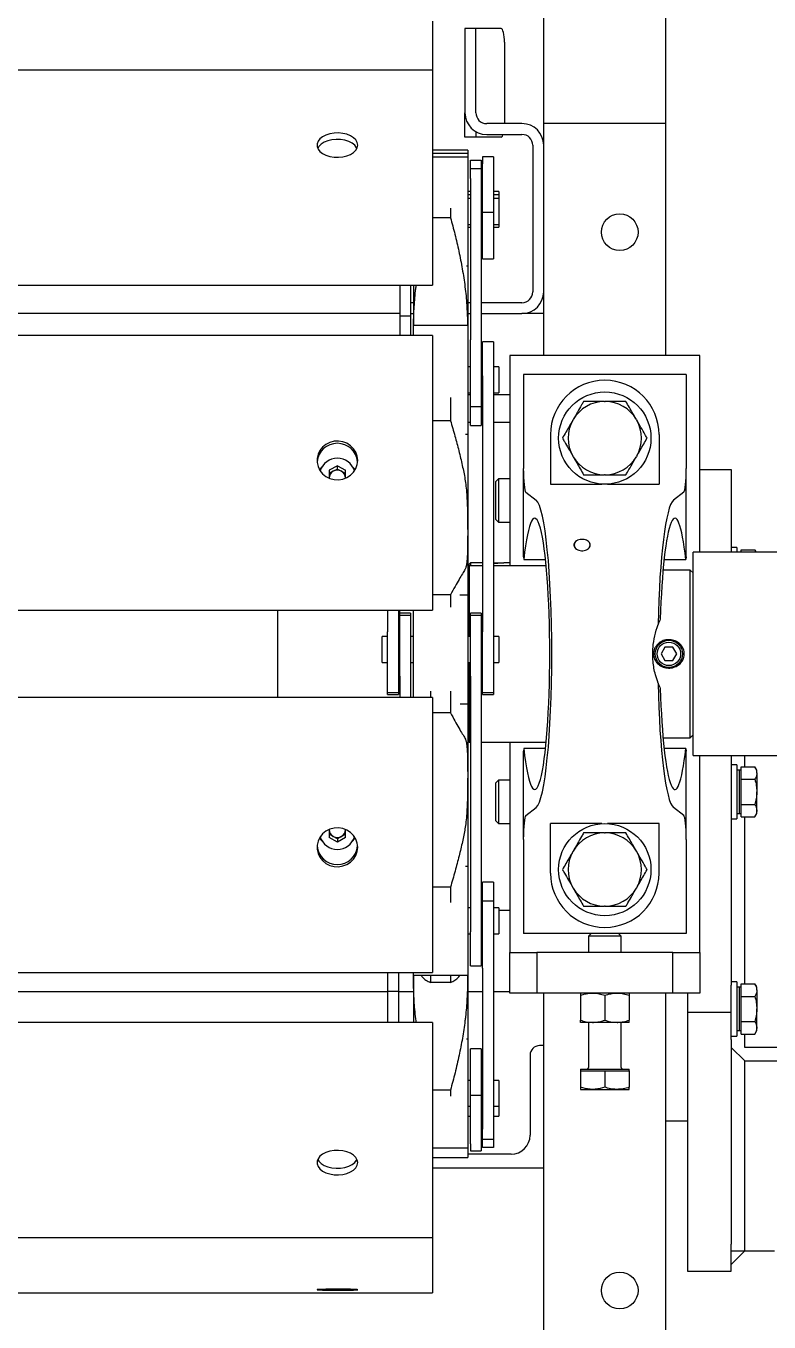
# Model space of a CAD drawing. Header units: millimetres. Extents: x 0 to 11880, y 0 to 8400.
# Drawn here: x 3413.8 to 3687.5, y 6347.3 to 6824.9 of the extents above; entities that cross this region are included whole.
import ezdxf

# ---------------------------------------------------------------- set-up
doc = ezdxf.new("R2010")
doc.units = ezdxf.units.MM
doc.header["$LTSCALE"] = 20

msp = doc.modelspace()

# ---------------------------------------------------------------- linework, layer by layer
at = {"color": 7, "linetype": 'Continuous', "lineweight": 25}
for p, q in [((3604.51, 6788.94), (3604.51, 6883.94)), ((3649.51, 6788.94), (3649.51, 6883.94)), ((3563.51, 6826.72), (3563.51, 6820.57)), ((3575.51, 6823.94), (3575.51, 6792.94)), ((3579.51, 6823.94), (3575.51, 6823.94)), ((3579.51, 6792.94), (3579.51, 6823.94)), ((3588.8, 6823.94), (3579.51, 6823.94)), ((3563.51, 6820.57), (3563.51, 6808.62)), ((3590.09, 6818.94), (3590.09, 6788.94)), ((3563.51, 6808.62), (3183.51, 6808.62)), ((3563.51, 6808.62), (3563.51, 6807.42)), ((3563.51, 6807.42), (3563.51, 6754.61)), ((3575.51, 6783.94), (3575.51, 6792.94)), ((3596.51, 6788.94), (3583.51, 6788.94)), ((3604.51, 6703.54), (3604.51, 6788.94)), ((3649.51, 6788.94), (3604.51, 6788.94)), ((3649.51, 6703.54), (3649.51, 6788.94)), ((3579.51, 6783.94), (3575.51, 6783.94)), ((3579.51, 6786.01), (3579.51, 6783.94)), ((3588.8, 6783.94), (3579.51, 6783.94)), ((3583.51, 6784.94), (3596.51, 6784.94)), ((3576.51, 6779.18), (3563.51, 6779.18)), ((3576.51, 6777.93), (3563.51, 6777.93)), ((3576.51, 6779.18), (3576.51, 6777.93)), ((3576.51, 6777.93), (3576.51, 6776.57)), ((3600.51, 6780.94), (3600.51, 6726.94)), ((3576.51, 6776.57), (3563.51, 6776.57)), ((3576.51, 6776.57), (3576.51, 6736.57)), ((3577.51, 6775.43), (3581.51, 6775.43)), ((3577.51, 6772.33), (3577.51, 6775.43)), ((3581.51, 6775.43), (3581.51, 6772.33)), ((3586.01, 6776.65), (3582.01, 6776.65)), ((3582.01, 6776.64), (3582.01, 6776.65)), ((3582.01, 6776.64), (3582.01, 6774.1)), ((3582.01, 6756.14), (3582.01, 6774.1)), ((3586.01, 6776.65), (3586.01, 6776.64)), ((3586.01, 6776.64), (3586.01, 6774.1)), ((3586.01, 6774.1), (3586.01, 6756.14)), ((3581.51, 6772.33), (3577.51, 6772.33)), ((3577.51, 6768.73), (3577.51, 6772.33)), ((3577.51, 6768.73), (3577.51, 6709.32)), ((3581.51, 6772.33), (3581.51, 6768.73)), ((3581.51, 6768.73), (3581.51, 6709.32)), ((3577.51, 6763.93), (3576.51, 6763.93)), ((3582.01, 6763.93), (3581.51, 6763.93)), ((3588.01, 6763.93), (3586.01, 6763.93)), ((3588.01, 6763.93), (3588.01, 6762.68)), ((3577.51, 6762.68), (3576.51, 6762.68)), ((3577.51, 6761.32), (3576.51, 6761.32)), ((3582.01, 6762.68), (3581.51, 6762.68)), ((3582.01, 6761.32), (3581.51, 6761.32)), ((3588.01, 6762.68), (3586.01, 6762.68)), ((3588.01, 6761.32), (3586.01, 6761.32)), ((3588.01, 6762.68), (3588.01, 6761.32)), ((3588.01, 6761.32), (3588.01, 6751.82)), ((3563.51, 6754.61), (3563.51, 6746.21)), ((3570.16, 6754.27), (3563.51, 6754.27)), ((3570.16, 6757.81), (3570.16, 6754.27)), ((3586.01, 6756.14), (3582.01, 6756.14)), ((3582.01, 6739.1), (3582.01, 6756.14)), ((3586.01, 6756.14), (3586.01, 6739.1)), ((3576.51, 6751.82), (3577.51, 6751.82)), ((3576.51, 6750.77), (3577.51, 6750.77)), ((3581.51, 6751.82), (3582.01, 6751.82)), ((3581.51, 6750.77), (3582.01, 6750.77)), ((3586.01, 6751.82), (3588.01, 6751.82)), ((3586.01, 6750.77), (3588.01, 6750.77)), ((3588.01, 6751.82), (3588.01, 6750.77)), ((3563.51, 6746.21), (3563.51, 6731.81)), ((3576.1, 6736.57), (3576.51, 6736.57)), ((3576.51, 6736.57), (3576.51, 6714.54)), ((3582.01, 6739.1), (3586.01, 6739.1)), ((3563.51, 6731.81), (3563.51, 6729.41)), ((3183.51, 6729.41), (3563.51, 6729.41)), ((3551.51, 6729.41), (3551.51, 6718.02)), ((3555.51, 6729.41), (3555.51, 6718.02)), ((3556.51, 6729.41), (3556.51, 6714.54)), ((3557.5, 6728.81), (3557.59, 6729.41)), ((3556.51, 6722.94), (3555.51, 6722.94)), ((3577.51, 6722.94), (3576.51, 6722.94)), ((3596.51, 6722.94), (3581.51, 6722.94)), ((3551.51, 6718.94), (3195.51, 6718.94)), ((3555.51, 6718.02), (3551.51, 6718.02)), ((3551.51, 6718.02), (3551.51, 6710.91)), ((3555.51, 6718.94), (3556.51, 6718.94)), ((3555.51, 6718.02), (3555.51, 6710.91)), ((3576.51, 6718.94), (3577.51, 6718.94)), ((3581.51, 6718.94), (3596.51, 6718.94)), ((3604.51, 6718.94), (3596.51, 6718.94)), ((3563.51, 6710.91), (3183.51, 6710.91)), ((3576.51, 6714.54), (3556.51, 6714.54)), ((3556.51, 6710.91), (3556.51, 6714.54)), ((3570.16, 6714.58), (3562.86, 6714.58)), ((3563.51, 6710.91), (3563.51, 6706.74)), ((3576.51, 6714.54), (3576.51, 6710.53)), ((3563.51, 6706.74), (3563.51, 6622.9)), ((3576.51, 6710.53), (3576.51, 6674.54)), ((3577.51, 6684.52), (3577.51, 6709.32)), ((3581.51, 6709.32), (3581.51, 6684.52)), ((3586.01, 6708.53), (3582.01, 6708.53)), ((3582.01, 6696), (3582.01, 6708.53)), ((3586.01, 6708.53), (3586.01, 6696)), ((3662.01, 6703.54), (3592.01, 6703.54)), ((3592.01, 6703.54), (3592.01, 6626.04)), ((3662.01, 6631.04), (3662.01, 6703.54)), ((3577.51, 6699.29), (3576.51, 6699.29)), ((3582.01, 6699.29), (3581.51, 6699.29)), ((3588.01, 6699.29), (3586.01, 6699.29)), ((3588.01, 6699.29), (3588.01, 6698.34)), ((3588.01, 6698.34), (3588.01, 6689.79)), ((3657.01, 6696.54), (3597.01, 6696.54)), ((3597.01, 6696.54), (3597.01, 6694.34)), ((3657.01, 6696.54), (3657.01, 6694.34)), ((3582.01, 6696), (3582.01, 6601.7)), ((3586.01, 6696), (3586.01, 6601.7)), ((3597.01, 6694.34), (3597.01, 6661.89)), ((3657.01, 6694.34), (3657.01, 6661.89)), ((3570.16, 6687.97), (3570.16, 6679.46)), ((3576.51, 6689.79), (3577.51, 6689.79)), ((3577.51, 6688.94), (3576.51, 6688.94)), ((3581.51, 6689.79), (3582.01, 6689.79)), ((3582.01, 6688.94), (3581.51, 6688.94)), ((3586.01, 6689.79), (3588.01, 6689.79)), ((3592.01, 6688.94), (3586.01, 6688.94)), ((3581.51, 6684.52), (3577.51, 6684.52)), ((3577.51, 6677.72), (3577.51, 6684.52)), ((3581.51, 6684.52), (3581.51, 6677.72)), ((3626.9, 6686.54), (3627.12, 6686.54)), ((3570.16, 6679.46), (3563.51, 6679.46)), ((3576.51, 6678.94), (3577.51, 6678.94)), ((3577.51, 6677.72), (3581.51, 6677.72)), ((3581.51, 6678.94), (3582.01, 6678.94)), ((3586.01, 6678.94), (3592.01, 6678.94)), ((3615.26, 6679.69), (3615.37, 6679.88)), ((3638.64, 6679.88), (3638.76, 6679.69)), ((3575.68, 6674.54), (3576.51, 6674.54)), ((3576.51, 6674.54), (3576.51, 6638.16)), ((3607.01, 6674.34), (3607.01, 6656.07)), ((3647.01, 6674.34), (3647.01, 6656.07)), ((3615.37, 6666.19), (3615.26, 6666.38)), ((3638.76, 6666.38), (3638.64, 6666.19)), ((3528.51, 6662.88), (3525.46, 6661.2)), ((3525.46, 6661.2), (3525.46, 6658.29)), ((3526.99, 6660.83), (3525.46, 6659.99)), ((3528.51, 6661.66), (3526.99, 6660.83)), ((3528.51, 6662.88), (3531.56, 6661.2)), ((3528.51, 6661.66), (3528.51, 6662.88)), ((3528.51, 6661.66), (3530.03, 6660.83)), ((3530.03, 6660.83), (3531.56, 6659.99)), ((3531.56, 6658.29), (3531.56, 6661.2)), ((3597.01, 6629.34), (3597.01, 6661.89)), ((3627.12, 6659.54), (3626.9, 6659.54)), ((3657.01, 6629.34), (3657.01, 6661.89)), ((3662.01, 6661.44), (3673.61, 6661.44)), ((3673.61, 6661.44), (3673.61, 6631.04)), ((3587.91, 6658.04), (3586.81, 6656.94)), ((3586.81, 6656.94), (3586.81, 6643.14)), ((3592.01, 6658.04), (3587.91, 6658.04)), ((3587.91, 6658.04), (3587.91, 6642.04)), ((3607.01, 6656.07), (3625.96, 6656.07)), ((3628.05, 6656.07), (3647.01, 6656.07)), ((3597.9, 6653.12), (3601.73, 6650.12)), ((3656.11, 6653.12), (3652.29, 6650.12)), ((3586.81, 6643.14), (3587.91, 6642.04)), ((3587.91, 6642.04), (3592.01, 6642.04)), ((3576.51, 6638.16), (3576.51, 6615.14)), ((3739.61, 6631.04), (3659.61, 6631.04)), ((3659.61, 6556.04), (3659.61, 6631.04)), ((3675.61, 6632.69), (3673.61, 6632.69)), ((3675.61, 6632.69), (3675.61, 6631.93)), ((3675.61, 6631.93), (3675.61, 6631.04)), ((3677.21, 6631.04), (3677.21, 6631.93)), ((3677.21, 6631.93), (3682.29, 6631.93)), ((3682.81, 6631.04), (3682.29, 6631.93)), ((3577.51, 6627.04), (3576.51, 6626.04)), ((3577.01, 6626.04), (3576.51, 6625.54)), ((3582.01, 6626.04), (3577.01, 6626.04)), ((3577.01, 6626.04), (3577.01, 6599.89)), ((3582.01, 6627.04), (3577.51, 6627.04)), ((3577.51, 6627.04), (3577.51, 6626.04)), ((3586.01, 6627.04), (3589.82, 6627.04)), ((3605.41, 6626.04), (3586.01, 6626.04)), ((3592.01, 6627.04), (3589.87, 6627.04)), ((3597.01, 6629.34), (3597.18, 6628.36)), ((3597.18, 6628.36), (3605.18, 6628.36)), ((3648.84, 6628.36), (3656.84, 6628.36)), ((3657.01, 6629.34), (3656.84, 6628.36)), ((3563.51, 6622.9), (3563.51, 6615.36)), ((3658.51, 6624.44), (3648.46, 6624.44)), ((3659.61, 6623.34), (3658.51, 6624.44)), ((3658.51, 6562.64), (3658.51, 6624.44)), ((3563.51, 6615.36), (3563.51, 6609.89)), ((3570.16, 6615.24), (3563.51, 6615.24)), ((3570.16, 6615.24), (3570.16, 6610.73)), ((3576.51, 6615.14), (3573.66, 6615.14)), ((3576.51, 6615.14), (3576.51, 6601.22)), ((3183.51, 6609.6), (3563.51, 6609.6)), ((3506.51, 6609.6), (3506.51, 6577.47)), ((3547.01, 6609.6), (3547.01, 6601.7)), ((3551.01, 6609.6), (3551.01, 6601.7)), ((3551.51, 6608.54), (3551.51, 6609.6)), ((3555.51, 6608.54), (3551.51, 6608.54)), ((3551.51, 6607.84), (3551.51, 6608.54)), ((3551.51, 6607.84), (3555.51, 6607.84)), ((3551.51, 6585.37), (3551.51, 6607.84)), ((3555.51, 6608.54), (3555.51, 6607.84)), ((3555.51, 6607.84), (3555.51, 6585.37)), ((3556.51, 6577.47), (3556.51, 6609.6)), ((3563.51, 6609.89), (3563.51, 6609.6)), ((3581.51, 6608.54), (3577.51, 6608.54)), ((3577.51, 6607.83), (3577.51, 6608.54)), ((3577.51, 6585.37), (3577.51, 6607.83)), ((3577.51, 6607.83), (3581.51, 6607.83)), ((3581.51, 6608.54), (3581.51, 6607.83)), ((3581.51, 6607.83), (3581.51, 6585.37)), ((3547.01, 6579.23), (3547.01, 6601.7)), ((3551.01, 6601.7), (3551.01, 6579.23)), ((3576.51, 6601.22), (3576.51, 6575.14)), ((3582.01, 6579.24), (3582.01, 6601.7)), ((3586.01, 6601.7), (3586.01, 6579.24)), ((3547.01, 6599.89), (3545.01, 6599.89)), ((3545.01, 6590.39), (3545.01, 6599.89)), ((3551.51, 6599.89), (3551.01, 6599.89)), ((3556.51, 6599.89), (3555.51, 6599.89)), ((3577.51, 6599.89), (3576.51, 6599.89)), ((3582.01, 6599.89), (3581.51, 6599.89)), ((3588.01, 6599.89), (3586.01, 6599.89)), ((3588.01, 6599.89), (3588.01, 6596.58)), ((3588.01, 6596.58), (3588.01, 6590.39)), ((3649.17, 6596.04), (3647.72, 6593.54)), ((3647.72, 6593.54), (3649.17, 6591.04)), ((3652.05, 6596.04), (3649.17, 6596.04)), ((3653.5, 6593.54), (3652.05, 6596.04)), ((3652.05, 6591.04), (3653.5, 6593.54)), ((3545.01, 6590.39), (3547.01, 6590.39)), ((3551.01, 6590.39), (3551.51, 6590.39)), ((3555.51, 6590.39), (3556.51, 6590.39)), ((3576.51, 6590.39), (3577.51, 6590.39)), ((3577.01, 6590.39), (3577.01, 6561.04)), ((3581.51, 6590.39), (3582.01, 6590.39)), ((3586.01, 6590.39), (3588.01, 6590.39)), ((3649.17, 6591.04), (3652.05, 6591.04)), ((3551.51, 6585.37), (3551.51, 6577.47)), ((3555.51, 6585.37), (3555.51, 6577.47)), ((3577.51, 6585.37), (3577.51, 6491.07)), ((3581.51, 6585.37), (3581.51, 6491.07)), ((3563.51, 6577.47), (3183.51, 6577.47)), ((3551.01, 6579.23), (3547.01, 6579.23)), ((3547.01, 6578.53), (3547.01, 6579.23)), ((3547.01, 6578.53), (3551.01, 6578.53)), ((3551.01, 6579.23), (3551.01, 6578.53)), ((3562.86, 6579.79), (3562.86, 6577.47)), ((3563.51, 6577.47), (3563.51, 6577.18)), ((3563.51, 6577.18), (3563.51, 6571.71)), ((3570.16, 6579.79), (3570.16, 6571.83)), ((3586.01, 6579.24), (3582.01, 6579.24)), ((3582.01, 6578.53), (3582.01, 6579.24)), ((3582.01, 6578.53), (3586.01, 6578.53)), ((3586.01, 6579.24), (3586.01, 6578.53)), ((3573.75, 6575.14), (3576.51, 6575.14)), ((3576.51, 6575.14), (3576.51, 6548.92)), ((3570.16, 6571.83), (3563.51, 6571.83)), ((3563.51, 6571.71), (3563.51, 6564.17)), ((3563.51, 6564.17), (3563.51, 6480.34)), ((3658.51, 6562.64), (3659.61, 6563.74)), ((3576.51, 6561.54), (3577.01, 6561.04)), ((3577.01, 6561.04), (3577.51, 6561.04)), ((3581.51, 6561.04), (3605.41, 6561.04)), ((3592.01, 6561.04), (3592.01, 6483.54)), ((3597.18, 6558.71), (3597.01, 6557.74)), ((3605.18, 6558.71), (3597.18, 6558.71)), ((3648.46, 6562.64), (3658.51, 6562.64)), ((3656.84, 6558.71), (3648.84, 6558.71)), ((3656.84, 6558.71), (3657.01, 6557.74)), ((3597.01, 6525.19), (3597.01, 6557.74)), ((3657.01, 6525.19), (3657.01, 6557.74)), ((3659.61, 6556.04), (3739.61, 6556.04)), ((3662.01, 6483.54), (3662.01, 6556.04)), ((3673.61, 6556.04), (3673.61, 6471.44)), ((3678.61, 6551.93), (3678.61, 6556.04)), ((3576.51, 6548.92), (3576.51, 6515.15)), ((3675.61, 6552.69), (3673.61, 6552.69)), ((3675.61, 6552.69), (3675.61, 6551.93)), ((3675.61, 6551.93), (3675.61, 6532.69)), ((3676.61, 6550.69), (3675.61, 6550.69)), ((3675.81, 6550.67), (3675.61, 6550.67)), ((3675.81, 6550.66), (3675.61, 6550.66)), ((3675.81, 6550.28), (3675.61, 6550.28)), ((3675.81, 6550.21), (3675.61, 6550.21)), ((3675.81, 6549.37), (3675.61, 6549.37)), ((3675.81, 6549.26), (3675.61, 6549.26)), ((3675.81, 6550.66), (3675.81, 6550.67)), ((3675.81, 6550.21), (3675.81, 6550.28)), ((3675.81, 6549.26), (3675.81, 6549.37)), ((3677.21, 6550.69), (3676.61, 6550.69)), ((3676.61, 6534.69), (3676.61, 6550.69)), ((3677.21, 6549.62), (3677.21, 6551.93)), ((3677.21, 6551.93), (3682.29, 6551.93)), ((3677.21, 6547.31), (3677.21, 6549.62)), ((3683.01, 6550.69), (3682.29, 6551.93)), ((3683.01, 6549.62), (3683.01, 6550.69)), ((3683.01, 6549.62), (3683.01, 6542.69)), ((3587.91, 6547.04), (3586.81, 6545.94)), ((3586.81, 6545.94), (3586.81, 6532.14)), ((3592.01, 6547.04), (3587.91, 6547.04)), ((3587.91, 6547.04), (3587.91, 6531.04)), ((3675.81, 6548.01), (3675.61, 6548.01)), ((3675.81, 6547.85), (3675.61, 6547.85)), ((3675.81, 6546.28), (3675.61, 6546.28)), ((3675.81, 6546.09), (3675.61, 6546.09)), ((3675.81, 6544.31), (3675.61, 6544.31)), ((3675.81, 6544.1), (3675.61, 6544.1)), ((3675.81, 6547.85), (3675.81, 6548.01)), ((3675.81, 6546.09), (3675.81, 6546.28)), ((3675.81, 6544.1), (3675.81, 6544.31)), ((3677.21, 6542.69), (3677.21, 6547.31)), ((3677.21, 6547.31), (3682.29, 6547.31)), ((3675.81, 6542.23), (3675.61, 6542.23)), ((3675.81, 6542.02), (3675.61, 6542.02)), ((3675.81, 6540.18), (3675.61, 6540.18)), ((3675.81, 6539.98), (3675.61, 6539.98)), ((3675.81, 6542.02), (3675.81, 6542.23)), ((3675.81, 6539.98), (3675.81, 6540.18)), ((3677.21, 6538.07), (3677.21, 6542.69)), ((3683.01, 6535.76), (3683.01, 6542.69)), ((3597.9, 6533.95), (3601.73, 6536.95)), ((3656.11, 6533.95), (3652.29, 6536.95)), ((3675.81, 6538.3), (3675.61, 6538.3)), ((3675.81, 6538.12), (3675.61, 6538.12)), ((3675.81, 6536.72), (3675.61, 6536.72)), ((3675.81, 6536.58), (3675.61, 6536.58)), ((3675.81, 6535.54), (3675.61, 6535.54)), ((3675.81, 6535.45), (3675.61, 6535.45)), ((3675.81, 6534.85), (3675.61, 6534.85)), ((3675.81, 6534.81), (3675.61, 6534.81)), ((3675.61, 6534.69), (3676.61, 6534.69)), ((3675.81, 6538.12), (3675.81, 6538.3)), ((3675.81, 6536.58), (3675.81, 6536.72)), ((3675.81, 6535.45), (3675.81, 6535.54)), ((3675.81, 6534.81), (3675.81, 6534.85)), ((3676.61, 6534.69), (3677.21, 6534.69)), ((3677.21, 6538.07), (3682.29, 6538.07)), ((3677.21, 6535.76), (3677.21, 6538.07)), ((3677.21, 6533.45), (3677.21, 6535.76)), ((3682.29, 6533.45), (3683.01, 6534.69)), ((3683.01, 6534.69), (3683.01, 6535.76)), ((3586.81, 6532.14), (3587.91, 6531.04)), ((3587.91, 6531.04), (3592.01, 6531.04)), ((3625.96, 6531.01), (3607.01, 6531.01)), ((3607.01, 6512.74), (3607.01, 6531.01)), ((3647.01, 6531.01), (3628.05, 6531.01)), ((3647.01, 6512.74), (3647.01, 6531.01)), ((3673.61, 6532.69), (3675.61, 6532.69)), ((3677.21, 6533.45), (3682.29, 6533.45)), ((3678.61, 6471.93), (3678.61, 6533.45)), ((3525.46, 6528.78), (3525.46, 6525.87)), ((3526.99, 6526.25), (3525.46, 6527.08)), ((3528.51, 6524.19), (3525.46, 6525.87)), ((3528.51, 6525.41), (3526.99, 6526.25)), ((3530.03, 6526.25), (3528.51, 6525.41)), ((3531.56, 6525.87), (3528.51, 6524.19)), ((3528.51, 6525.41), (3528.51, 6524.19)), ((3531.56, 6527.08), (3530.03, 6526.25)), ((3531.56, 6525.87), (3531.56, 6528.78)), ((3597.01, 6525.19), (3597.01, 6492.74)), ((3626.9, 6527.54), (3627.12, 6527.54)), ((3657.01, 6525.19), (3657.01, 6492.74)), ((3615.26, 6520.69), (3615.37, 6520.88)), ((3638.64, 6520.88), (3638.76, 6520.69)), ((3576.51, 6515.15), (3575.65, 6515.15)), ((3576.51, 6515.15), (3576.51, 6489.06)), ((3570.16, 6507.62), (3563.51, 6507.62)), ((3570.16, 6507.62), (3570.16, 6501.97)), ((3586.01, 6509.35), (3582.01, 6509.35)), ((3586.01, 6509.35), (3582.01, 6509.35)), ((3582.01, 6509.35), (3582.01, 6509.35)), ((3582.01, 6502.55), (3582.01, 6509.35)), ((3586.01, 6509.35), (3586.01, 6509.35)), ((3586.01, 6509.35), (3586.01, 6502.55)), ((3615.37, 6507.19), (3615.26, 6507.38)), ((3638.76, 6507.38), (3638.64, 6507.19)), ((3582.01, 6477.75), (3582.01, 6502.55)), ((3582.01, 6502.55), (3586.01, 6502.55)), ((3586.01, 6502.55), (3586.01, 6477.75)), ((3577.51, 6499.9), (3576.51, 6499.9)), ((3582.01, 6499.9), (3581.51, 6499.9)), ((3588.01, 6499.9), (3586.01, 6499.9)), ((3588.01, 6499.9), (3588.01, 6493.7)), ((3592.01, 6498.94), (3588.01, 6498.94)), ((3627.12, 6500.54), (3626.9, 6500.54)), ((3588.01, 6493.7), (3588.01, 6490.4)), ((3597.01, 6492.74), (3597.01, 6490.54)), ((3657.01, 6492.74), (3657.01, 6490.54)), ((3576.51, 6490.4), (3577.51, 6490.4)), ((3576.51, 6489.06), (3576.51, 6475.15)), ((3577.51, 6478.54), (3577.51, 6491.07)), ((3581.51, 6491.07), (3581.51, 6478.54)), ((3581.51, 6490.4), (3582.01, 6490.4)), ((3586.01, 6490.4), (3588.01, 6490.4)), ((3657.01, 6490.54), (3597.01, 6490.54)), ((3621.97, 6490.54), (3621.01, 6489.57)), ((3621.01, 6489.57), (3621.01, 6483.54)), ((3633.01, 6489.57), (3621.01, 6489.57)), ((3633.01, 6489.57), (3632.04, 6490.54)), ((3633.01, 6483.54), (3633.01, 6489.57)), ((3592.01, 6468.54), (3592.01, 6483.54)), ((3592.01, 6483.54), (3602.01, 6483.54)), ((3602.01, 6483.54), (3602.01, 6468.54)), ((3652.01, 6483.54), (3602.01, 6483.54)), ((3652.01, 6468.54), (3652.01, 6483.54)), ((3652.01, 6483.54), (3662.01, 6483.54)), ((3662.01, 6483.54), (3662.01, 6468.54)), ((3563.51, 6480.34), (3563.51, 6476.16)), ((3577.51, 6478.54), (3581.51, 6478.54)), ((3582.01, 6477.75), (3582.01, 6418.35)), ((3586.01, 6477.75), (3586.01, 6418.35)), ((3183.51, 6476.16), (3563.51, 6476.16)), ((3547.01, 6476.16), (3547.01, 6469.06)), ((3551.01, 6476.16), (3551.01, 6469.06)), ((3556.51, 6475.15), (3556.51, 6476.16)), ((3556.51, 6475.15), (3576.51, 6475.15)), ((3556.51, 6475.15), (3556.51, 6457.66)), ((3562.86, 6475.15), (3562.86, 6472.49)), ((3570.16, 6472.49), (3562.86, 6472.49)), ((3570.16, 6475.15), (3570.16, 6472.49)), ((3576.51, 6475.15), (3576.51, 6451.56)), ((3675.61, 6472.69), (3673.61, 6472.69)), ((3675.61, 6472.69), (3675.61, 6471.93)), ((3547.01, 6468.94), (3200.01, 6468.94)), ((3551.01, 6469.06), (3547.01, 6469.06)), ((3547.01, 6469.06), (3547.01, 6457.66)), ((3551.01, 6469.06), (3551.01, 6457.66)), ((3556.51, 6468.94), (3551.01, 6468.94)), ((3582.01, 6468.94), (3576.51, 6468.94)), ((3592.01, 6468.94), (3586.01, 6468.94)), ((3602.01, 6468.54), (3592.01, 6468.54)), ((3652.01, 6468.54), (3602.01, 6468.54)), ((3604.51, 6296.44), (3604.51, 6468.54)), ((3618.01, 6467.73), (3618.01, 6458.54)), ((3627.01, 6467.73), (3627.01, 6458.54)), ((3636.01, 6467.73), (3636.01, 6458.54)), ((3649.51, 6330.54), (3649.51, 6468.54)), ((3662.01, 6468.54), (3652.01, 6468.54)), ((3657.51, 6468.54), (3657.51, 6461.44)), ((3673.61, 6461.44), (3673.61, 6471.44)), ((3675.61, 6471.93), (3675.61, 6452.69)), ((3676.61, 6470.69), (3675.61, 6470.69)), ((3675.81, 6470.67), (3675.61, 6470.67)), ((3675.81, 6470.66), (3675.61, 6470.66)), ((3675.81, 6470.28), (3675.61, 6470.28)), ((3675.81, 6470.21), (3675.61, 6470.21)), ((3675.81, 6469.37), (3675.61, 6469.37)), ((3675.81, 6469.26), (3675.61, 6469.26)), ((3675.81, 6468.01), (3675.61, 6468.01)), ((3675.81, 6467.85), (3675.61, 6467.85)), ((3675.81, 6470.66), (3675.81, 6470.67)), ((3675.81, 6470.21), (3675.81, 6470.28)), ((3675.81, 6469.26), (3675.81, 6469.37)), ((3675.81, 6467.85), (3675.81, 6468.01)), ((3677.21, 6470.69), (3676.61, 6470.69)), ((3676.61, 6454.69), (3676.61, 6470.69)), ((3677.21, 6469.62), (3677.21, 6471.93)), ((3677.21, 6471.93), (3682.29, 6471.93)), ((3677.21, 6467.31), (3677.21, 6469.62)), ((3677.21, 6462.69), (3677.21, 6467.31)), ((3677.21, 6467.31), (3682.29, 6467.31)), ((3683.01, 6470.69), (3682.29, 6471.93)), ((3683.01, 6469.62), (3683.01, 6470.69)), ((3683.01, 6469.62), (3683.01, 6462.69)), ((3675.81, 6466.28), (3675.61, 6466.28)), ((3675.81, 6466.09), (3675.61, 6466.09)), ((3675.81, 6464.31), (3675.61, 6464.31)), ((3675.81, 6464.1), (3675.61, 6464.1)), ((3675.81, 6466.09), (3675.81, 6466.28)), ((3675.81, 6464.1), (3675.81, 6464.31)), ((3677.21, 6458.07), (3677.21, 6462.69)), ((3683.01, 6455.76), (3683.01, 6462.69)), ((3563.51, 6457.66), (3183.51, 6457.66)), ((3547.01, 6457.66), (3200.01, 6457.66)), ((3556.51, 6457.66), (3551.01, 6457.66)), ((3557.59, 6457.66), (3557.5, 6458.26)), ((3563.51, 6457.66), (3563.51, 6455.26)), ((3622.51, 6457.74), (3618.01, 6457.74)), ((3621.01, 6457.74), (3621.01, 6441.14)), ((3631.51, 6457.74), (3622.51, 6457.74)), ((3636.01, 6457.74), (3631.51, 6457.74)), ((3633.01, 6441.14), (3633.01, 6457.74)), ((3673.61, 6461.44), (3657.51, 6461.44)), ((3657.51, 6461.44), (3657.51, 6451.44)), ((3673.61, 6451.44), (3673.61, 6461.44)), ((3675.81, 6462.23), (3675.61, 6462.23)), ((3675.81, 6462.02), (3675.61, 6462.02)), ((3675.81, 6460.18), (3675.61, 6460.18)), ((3675.81, 6459.98), (3675.61, 6459.98)), ((3675.81, 6458.3), (3675.61, 6458.3)), ((3675.81, 6458.12), (3675.61, 6458.12)), ((3675.81, 6462.02), (3675.81, 6462.23)), ((3675.81, 6459.98), (3675.81, 6460.18)), ((3675.81, 6458.12), (3675.81, 6458.3)), ((3677.21, 6458.07), (3682.29, 6458.07)), ((3677.21, 6455.76), (3677.21, 6458.07)), ((3563.51, 6455.26), (3563.51, 6440.86)), ((3675.81, 6456.72), (3675.61, 6456.72)), ((3675.81, 6456.58), (3675.61, 6456.58)), ((3675.81, 6455.54), (3675.61, 6455.54)), ((3675.81, 6455.45), (3675.61, 6455.45)), ((3675.81, 6454.85), (3675.61, 6454.85)), ((3675.81, 6454.81), (3675.61, 6454.81)), ((3675.61, 6454.69), (3676.61, 6454.69)), ((3675.81, 6456.58), (3675.81, 6456.72)), ((3675.81, 6455.45), (3675.81, 6455.54)), ((3675.81, 6454.81), (3675.81, 6454.85)), ((3676.61, 6454.69), (3677.21, 6454.69)), ((3677.21, 6453.45), (3677.21, 6455.76)), ((3677.21, 6453.45), (3682.29, 6453.45)), ((3678.61, 6448.54), (3678.61, 6453.45)), ((3682.29, 6453.45), (3683.01, 6454.69)), ((3683.01, 6454.69), (3683.01, 6455.76)), ((3576.51, 6451.56), (3576.1, 6451.56)), ((3576.51, 6451.56), (3576.51, 6415.56)), ((3604.51, 6449.16), (3603.01, 6449.16)), ((3657.51, 6451.44), (3657.51, 6376.04)), ((3673.61, 6452.69), (3675.61, 6452.69)), ((3673.61, 6451.44), (3673.61, 6376.04)), ((3673.61, 6448.54), (3678.61, 6443.54)), ((3868.05, 6448.54), (3678.61, 6448.54)), ((3581.51, 6447.97), (3577.51, 6447.97)), ((3581.51, 6447.97), (3577.51, 6447.97)), ((3577.51, 6447.97), (3577.51, 6447.97)), ((3577.51, 6430.93), (3577.51, 6447.97)), ((3581.51, 6447.97), (3581.51, 6447.97)), ((3581.51, 6447.97), (3581.51, 6430.93)), ((3599.51, 6445.66), (3599.51, 6416.16)), ((3678.61, 6443.54), (4095.61, 6443.54)), ((3678.61, 6373.54), (3678.61, 6443.54)), ((3563.51, 6440.86), (3563.51, 6432.46)), ((3618.01, 6440.54), (3618.01, 6439.94)), ((3618.01, 6440.54), (3622.51, 6440.54)), ((3618.01, 6439.94), (3618.01, 6433.84)), ((3618.01, 6439.94), (3622.51, 6439.94)), ((3622.51, 6440.54), (3636.01, 6440.54)), ((3622.51, 6439.94), (3627.01, 6439.94)), ((3627.01, 6439.94), (3627.01, 6433.84)), ((3627.01, 6439.94), (3631.51, 6439.94)), ((3631.51, 6439.94), (3636.01, 6439.94)), ((3636.01, 6439.94), (3636.01, 6440.54)), ((3636.01, 6439.94), (3636.01, 6433.84)), ((3577.51, 6436.31), (3576.51, 6436.31)), ((3582.01, 6436.31), (3581.51, 6436.31)), ((3588.01, 6436.31), (3586.01, 6436.31)), ((3588.01, 6436.31), (3588.01, 6427.76)), ((3570.16, 6432.81), (3563.51, 6432.81)), ((3563.51, 6432.46), (3563.51, 6379.65)), ((3570.16, 6432.81), (3570.16, 6430.54)), ((3577.51, 6430.93), (3581.51, 6430.93)), ((3577.51, 6412.98), (3577.51, 6430.93)), ((3581.51, 6430.93), (3581.51, 6412.98)), ((3618.01, 6433.04), (3622.51, 6433.04)), ((3622.51, 6433.04), (3631.51, 6433.04)), ((3631.51, 6433.04), (3636.01, 6433.04)), ((3576.51, 6426.81), (3577.51, 6426.81)), ((3581.51, 6426.81), (3582.01, 6426.81)), ((3586.01, 6426.81), (3588.01, 6426.81)), ((3588.01, 6427.76), (3588.01, 6426.81)), ((3588.01, 6426.81), (3588.01, 6423.15)), ((3576.51, 6423.15), (3577.51, 6423.15)), ((3581.51, 6423.15), (3582.01, 6423.15)), ((3586.01, 6423.15), (3588.01, 6423.15)), ((3588.01, 6423.15), (3588.01, 6423.15)), ((3649.51, 6421.44), (3657.51, 6421.44)), ((3576.51, 6415.56), (3576.51, 6411.56)), ((3582.01, 6414.74), (3582.01, 6418.35)), ((3582.01, 6414.74), (3586.01, 6414.74)), ((3582.01, 6411.65), (3582.01, 6414.74)), ((3586.01, 6418.35), (3586.01, 6414.74)), ((3586.01, 6414.74), (3586.01, 6411.65)), ((3563.51, 6411.56), (3576.51, 6411.56)), ((3576.51, 6411.56), (3576.51, 6407.9)), ((3577.51, 6412.98), (3577.51, 6410.44)), ((3577.51, 6410.43), (3577.51, 6410.44)), ((3577.51, 6410.43), (3581.51, 6410.43)), ((3577.51, 6410.43), (3581.51, 6410.43)), ((3581.51, 6412.98), (3581.51, 6410.44)), ((3581.51, 6410.44), (3581.51, 6410.43)), ((3586.01, 6411.65), (3582.01, 6411.65)), ((3563.51, 6407.9), (3576.51, 6407.9)), ((3592.51, 6409.16), (3576.51, 6409.16)), ((3576.51, 6407.9), (3576.51, 6407.9)), ((3563.51, 6404.16), (3604.51, 6404.16)), ((3183.51, 6378.45), (3563.51, 6378.45)), ((3563.51, 6379.65), (3563.51, 6378.45)), ((3563.51, 6378.45), (3563.51, 6366.51)), ((3657.51, 6376.04), (3657.51, 6366.04)), ((3673.61, 6366.04), (3673.61, 6376.04)), ((3673.61, 6373.54), (3678.61, 6373.54)), ((3678.61, 6373.54), (3673.61, 6368.54)), ((3678.61, 6373.54), (3689.51, 6373.54)), ((3563.51, 6366.51), (3563.51, 6360.35)), ((3657.51, 6366.04), (3673.61, 6366.04)), ((3183.51, 6358.09), (3563.51, 6358.09)), ((3183.51, 6358.09), (3563.51, 6358.09)), ((3563.51, 6360.35), (3563.51, 6358.1)), ((3563.51, 6358.1), (3563.51, 6358.09)), ((3563.51, 6358.1), (3563.51, 6358.09))]:
    msp.add_line(p, q, dxfattribs=at)
at = {"color": 7, "linetype": 'Continuous', "lineweight": 25, "flags": 128}
for points in [[(3590.09, 6818.94), (3590.07, 6819.91), (3589.99, 6820.85), (3589.87, 6821.72), (3589.71, 6822.47), (3589.52, 6823.1), (3589.29, 6823.56), (3589.05, 6823.84), (3588.8, 6823.94)], [(3536.01, 6781.02), (3535.83, 6781.98), (3535.32, 6782.91), (3534.48, 6783.74), (3533.36, 6784.45), (3532.02, 6784.99), (3530.52, 6785.35), (3528.91, 6785.51), (3527.3, 6785.46), (3525.73, 6785.2), (3524.3, 6784.74), (3523.06, 6784.11), (3522.08, 6783.34), (3521.4, 6782.45), (3521.05, 6781.5), (3521.05, 6780.53), (3521.4, 6779.58), (3522.08, 6778.69), (3523.06, 6777.92), (3524.3, 6777.29), (3525.73, 6776.83), (3527.3, 6776.57), (3528.91, 6776.52), (3530.52, 6776.68), (3532.02, 6777.04), (3533.36, 6777.58), (3534.48, 6778.29), (3535.32, 6779.13), (3535.83, 6780.05), (3536.01, 6781.02)], [(3535.74, 6779.82), (3535.62, 6780.05), (3534.94, 6780.94), (3533.95, 6781.71), (3532.72, 6782.34), (3531.28, 6782.8), (3529.72, 6783.06), (3528.1, 6783.11), (3526.5, 6782.95), (3525, 6782.59), (3523.65, 6782.05), (3522.54, 6781.34), (3521.7, 6780.51), (3521.28, 6779.82)], [(3588.8, 6783.94), (3589.05, 6784.03), (3589.29, 6784.32), (3589.52, 6784.78), (3589.57, 6784.94)], [(3536.01, 6664.82), (3535.83, 6666.35), (3535.32, 6667.82), (3534.48, 6669.14), (3533.36, 6670.26), (3532.02, 6671.13), (3530.52, 6671.7), (3528.91, 6671.95), (3527.3, 6671.87), (3525.73, 6671.46), (3524.3, 6670.73), (3523.06, 6669.73), (3522.08, 6668.5), (3521.4, 6667.1), (3521.05, 6665.59), (3521.05, 6664.05), (3521.4, 6662.54), (3522.08, 6661.14), (3523.06, 6659.91), (3524.3, 6658.91), (3525.73, 6658.18), (3527.3, 6657.77), (3528.91, 6657.68), (3530.52, 6657.93), (3532.02, 6658.51), (3533.36, 6659.37), (3534.48, 6660.5), (3535.32, 6661.82), (3535.83, 6663.28), (3536.01, 6664.82)], [(3522.89, 6662.52), (3522.7, 6662.34), (3521.92, 6661.41)], [(3535.1, 6661.41), (3534.88, 6661.71), (3534.13, 6662.52)], [(3536.01, 6522.25), (3535.83, 6523.79), (3535.32, 6525.25), (3534.48, 6526.57), (3533.36, 6527.7), (3532.02, 6528.56), (3530.52, 6529.13), (3528.91, 6529.38), (3527.3, 6529.3), (3525.73, 6528.89), (3524.3, 6528.16), (3523.06, 6527.16), (3522.08, 6525.93), (3521.4, 6524.53), (3521.05, 6523.02), (3521.05, 6521.48), (3521.4, 6519.97), (3522.08, 6518.57), (3523.06, 6517.34), (3524.3, 6516.34), (3525.73, 6515.61), (3527.3, 6515.2), (3528.91, 6515.12), (3530.52, 6515.37), (3532.02, 6515.94), (3533.36, 6516.81), (3534.48, 6517.93), (3535.32, 6519.25), (3535.83, 6520.71), (3536.01, 6522.25)], [(3521.92, 6525.66), (3522.7, 6524.73), (3522.89, 6524.55)], [(3534.13, 6524.55), (3534.88, 6525.36), (3535.1, 6525.66)], [(3536.01, 6406.06), (3535.83, 6407.02), (3535.32, 6407.95), (3534.48, 6408.78), (3533.36, 6409.49), (3532.02, 6410.03), (3530.52, 6410.39), (3528.91, 6410.55), (3527.3, 6410.5), (3525.73, 6410.24), (3524.3, 6409.78), (3523.06, 6409.15), (3522.08, 6408.38), (3521.4, 6407.49), (3521.05, 6406.54), (3521.05, 6405.57), (3521.4, 6404.62), (3522.08, 6403.74), (3523.06, 6402.96), (3524.3, 6402.33), (3525.73, 6401.87), (3527.3, 6401.61), (3528.91, 6401.56), (3530.52, 6401.72), (3532.02, 6402.08), (3533.36, 6402.63), (3534.48, 6403.33), (3535.32, 6404.17), (3535.83, 6405.09), (3536.01, 6406.06)], [(3521.28, 6407.26), (3521.7, 6406.57), (3522.54, 6405.73), (3523.65, 6405.03), (3525, 6404.48), (3526.5, 6404.12), (3528.1, 6403.96), (3529.72, 6404.01), (3531.28, 6404.27), (3532.72, 6404.73), (3533.95, 6405.36), (3534.94, 6406.14), (3535.62, 6407.02), (3535.74, 6407.26)], [(3536.01, 6359.23), (3535.83, 6359.27), (3535.32, 6359.31), (3534.48, 6359.34), (3533.36, 6359.37), (3532.02, 6359.4), (3530.52, 6359.41), (3528.91, 6359.42), (3527.3, 6359.42), (3525.73, 6359.4), (3524.3, 6359.38), (3523.06, 6359.36), (3522.08, 6359.32), (3521.4, 6359.29), (3521.05, 6359.25), (3521.05, 6359.2), (3521.4, 6359.16), (3522.08, 6359.13), (3523.06, 6359.09), (3524.3, 6359.07), (3525.73, 6359.05), (3527.3, 6359.04), (3528.91, 6359.03), (3530.52, 6359.04), (3532.02, 6359.05), (3533.36, 6359.08), (3534.48, 6359.11), (3535.32, 6359.14), (3535.83, 6359.18), (3536.01, 6359.23)]]:
    msp.add_lwpolyline(points, dxfattribs=at)
at = {"color": 7, "linetype": 'Continuous', "lineweight": 25}
for centre, radius in [((3632.51, 6748.94), 6.75), ((3627.01, 6673.04), 17), ((3650.61, 6593.54), 5), ((3650.61, 6593.54), 4.32), ((3627.01, 6514.04), 17), ((3632.51, 6358.94), 6.75)]:
    msp.add_circle(centre, radius, dxfattribs=at)
for centre, radius, start, end in [((3583.51, 6792.94), 8, 180, 270), ((3583.51, 6792.94), 4, 180, 270), ((3596.51, 6780.94), 8, 0, 90), ((3596.51, 6780.94), 4, 0, 90), ((3596.51, 6726.94), 4, 270, 0), ((3596.51, 6726.94), 8, 270, 0), ((3627.01, 6674.34), 20, 0, 180), ((3627.01, 6673.04), 13.5, 90.4716, 149.5284), ((3627.01, 6673.04), 13.5, 30.4716, 89.5284), ((3627.01, 6673.04), 13.5, 150.4716, 209.5284), ((3627.01, 6673.04), 13.5, 330.4716, 29.5284), ((3528.51, 6663.61), 7.52, 5.7789, 174.2211), ((3528.51, 6659.06), 6.57, 16.5971, 163.4029), ((3627.01, 6673.04), 13.5, 210.4716, 269.5284), ((3627.01, 6673.04), 13.5, 270.4716, 329.5284), ((3528.34, 6658.28), 2.88, 118.1185, 179.4451), ((3528.51, 6658.04), 3.18, 61.3321, 118.6679), ((3528.67, 6658.28), 2.88, 0.5549, 61.8815), ((3617.46, 6633.67), 1.73, 118.0161, 241.9839), ((3619.86, 6633.67), 1.73, 298.0161, 61.9839), ((3675.59, 6593.54), 30.9, 155.5867, 159.6176), ((3675.59, 6593.54), 30.9, 200.3824, 204.4133), ((3528.51, 6528.01), 6.57, 196.6008, 343.3992), ((3528.34, 6528.79), 2.88, 180.555, 241.8818), ((3528.51, 6529.03), 3.18, 241.3323, 298.6677), ((3528.67, 6528.79), 2.88, 298.1182, 359.445), ((3627.01, 6514.04), 13.5, 90.4716, 149.5284), ((3627.01, 6514.04), 13.5, 30.4716, 89.5284), ((3528.51, 6523.46), 7.52, 185.7549, 354.2451), ((3627.01, 6514.04), 13.5, 150.4716, 209.5284), ((3627.01, 6514.04), 13.5, 330.4716, 29.5284), ((3627.01, 6512.74), 20, 180, 0), ((3627.01, 6514.04), 13.5, 210.4716, 269.5284), ((3627.01, 6514.04), 13.5, 270.4716, 329.5284), ((3603.01, 6445.66), 3.5, 90, 180), ((3620.41, 6441.14), 0.6, 270, 0), ((3633.61, 6441.14), 0.6, 180, 270), ((3592.51, 6416.16), 7, 270, 0)]:
    msp.add_arc(centre, radius, start, end, dxfattribs=at)
for centre, major_axis, start_param, end_param in [((3597.99, 6661.89), (0, 8.8), 1.570796, 3.054326), ((3656.03, 6661.89), (0, 8.8), 3.228859, 4.712389), ((3601.18, 6593.54), (0, 56.8), 3.228859, 6.195919), ((3652.84, 6593.54), (0, 56.8), 0.087266, 1.380172), ((3601.18, 6593.54), (0, 50), 2.341297, 7.083481), ((3652.84, 6593.54), (0, 50), 5.48289, 7.59569), ((3652.84, 6593.54), (0, 56.8), 1.76142, 3.054326), ((3652.84, 6593.54), (0, 50), 1.829088, 3.941888), ((3597.99, 6525.19), (0, 8.8), 0.087266, 1.570796), ((3656.03, 6525.19), (0, 8.8), 4.712389, 6.195919)]:
    msp.add_ellipse(centre, major_axis=major_axis, ratio=0.111465, start_param=start_param, end_param=end_param, dxfattribs=at)
for points, knots in [([(3570.16, 6754.27), (3570.72, 6752.24), (3571.84, 6748.19), (3573.3, 6741.86), (3574.58, 6735.39), (3575.21, 6731), (3575.52, 6728.81)], [0, 0, 0, 0, 0.245788, 0.491556, 0.745792, 1, 1, 1, 1]), ([(3556.55, 6714.54), (3556.55, 6714.55), (3556.57, 6715.42), (3556.62, 6717.45), (3556.76, 6720.58), (3556.98, 6723.93), (3557.23, 6726.7), (3557.43, 6728.32), (3557.5, 6728.81)], [0, 0, 0, 0, 0.003131, 0.228014, 0.452891, 0.677075, 0.901257, 1, 1, 1, 1]), ([(3575.52, 6728.81), (3575.65, 6727.69), (3575.92, 6725.44), (3576.17, 6722.06), (3576.34, 6718.84), (3576.43, 6716.29), (3576.45, 6714.97), (3576.46, 6714.54)], [0, 0, 0, 0, 0.2226347, 0.445267, 0.6678873, 0.8905137, 1, 1, 1, 1]), ([(3619.21, 6686.54), (3618.97, 6686.12), (3618.23, 6684.83), (3616.95, 6682.61), (3615.9, 6680.8), (3615.37, 6679.88)], [0, 0, 0, 0, 0.193449, 0.59407, 1, 1, 1, 1]), ([(3626.9, 6686.54), (3625.57, 6686.54), (3622.97, 6686.54), (3620.45, 6686.54), (3619.21, 6686.54)], [0, 0, 0, 0, 0.508529, 1, 1, 1, 1]), ([(3634.8, 6686.54), (3633.9, 6686.54), (3631.39, 6686.54), (3628.79, 6686.54), (3627.12, 6686.54)], [0, 0, 0, 0, 0.3592137, 1, 1, 1, 1]), ([(3638.64, 6679.88), (3638.21, 6680.64), (3636.91, 6682.89), (3635.64, 6685.08), (3634.8, 6686.54)], [0, 0, 0, 0, 0.334142, 1, 1, 1, 1]), ([(3570.16, 6679.46), (3570.72, 6677.56), (3571.84, 6673.77), (3573.3, 6668.28), (3574.58, 6662.94), (3575.21, 6659.62), (3575.52, 6657.96)], [0, 0, 0, 0, 0.245788, 0.491556, 0.745792, 1, 1, 1, 1]), ([(3615.26, 6679.69), (3614.83, 6678.94), (3613.53, 6676.69), (3612.26, 6674.5), (3611.42, 6673.04)], [0, 0, 0, 0, 0.334142, 1, 1, 1, 1]), ([(3642.6, 6673.04), (3642.36, 6673.46), (3641.61, 6674.75), (3640.33, 6676.96), (3639.28, 6678.78), (3638.76, 6679.69)], [0, 0, 0, 0, 0.193449, 0.59407, 1, 1, 1, 1]), ([(3611.42, 6673.04), (3611.66, 6672.62), (3612.41, 6671.33), (3613.69, 6669.11), (3614.73, 6667.3), (3615.26, 6666.38)], [0, 0, 0, 0, 0.193449, 0.5940695, 1, 1, 1, 1]), ([(3638.76, 6666.38), (3639.19, 6667.14), (3640.49, 6669.39), (3641.76, 6671.58), (3642.6, 6673.04)], [0, 0, 0, 0, 0.334142, 1, 1, 1, 1]), ([(3615.37, 6666.19), (3615.81, 6665.44), (3617.11, 6663.19), (3618.37, 6661), (3619.21, 6659.54)], [0, 0, 0, 0, 0.334142, 1, 1, 1, 1]), ([(3634.8, 6659.54), (3635.05, 6659.96), (3635.79, 6661.25), (3637.07, 6663.46), (3638.12, 6665.28), (3638.64, 6666.19)], [0, 0, 0, 0, 0.193449, 0.59407, 1, 1, 1, 1]), ([(3619.21, 6659.54), (3620.12, 6659.54), (3622.63, 6659.54), (3625.23, 6659.54), (3626.9, 6659.54)], [0, 0, 0, 0, 0.359214, 1, 1, 1, 1]), ([(3627.12, 6659.54), (3628.44, 6659.54), (3631.05, 6659.54), (3633.57, 6659.54), (3634.8, 6659.54)], [0, 0, 0, 0, 0.5085294, 1, 1, 1, 1]), ([(3575.52, 6657.96), (3575.65, 6657.09), (3575.92, 6655.34), (3576.17, 6652.32), (3576.34, 6649.06), (3576.44, 6645.7), (3576.49, 6642.27), (3576.51, 6639.76), (3576.51, 6638.41), (3576.51, 6638.16)], [0, 0, 0, 0, 0.15797, 0.32053, 0.478506, 0.641047, 0.799358, 0.962222, 1, 1, 1, 1]), ([(3576.51, 6638.16), (3576.51, 6637.22), (3576.5, 6635.33), (3576.47, 6632.64), (3576.4, 6630.09), (3576.26, 6627.87), (3576.04, 6626.11), (3575.78, 6625.08), (3575.58, 6624.7), (3575.52, 6624.58)], [0, 0, 0, 0, 0.140837, 0.284842, 0.443853, 0.607502, 0.766012, 0.929162, 1, 1, 1, 1]), ([(3616.64, 6635.2), (3616.56, 6635.15), (3616.26, 6634.96), (3615.86, 6634.52), (3615.61, 6633.88), (3615.7, 6633.18), (3616.07, 6632.58), (3616.47, 6632.27), (3616.64, 6632.14)], [0, 0, 0, 0, 0.071077, 0.2512201, 0.4521118, 0.6491682, 0.8451965, 1, 1, 1, 1]), ([(3620.68, 6635.2), (3620.41, 6635.34), (3619.88, 6635.61), (3618.88, 6635.77), (3617.88, 6635.71), (3617.12, 6635.48), (3616.76, 6635.27), (3616.64, 6635.2)], [0, 0, 0, 0, 0.22471, 0.449428, 0.673945, 0.898372, 1, 1, 1, 1]), ([(3620.68, 6632.14), (3620.89, 6632.3), (3621.32, 6632.64), (3621.66, 6633.31), (3621.68, 6634.01), (3621.37, 6634.65), (3620.96, 6635.03), (3620.7, 6635.19), (3620.68, 6635.2)], [0, 0, 0, 0, 0.1861516, 0.3891719, 0.5873931, 0.7834433, 0.9809917, 1, 1, 1, 1]), ([(3616.64, 6632.14), (3616.91, 6631.99), (3617.44, 6631.69), (3618.43, 6631.52), (3619.44, 6631.59), (3620.2, 6631.84), (3620.56, 6632.07), (3620.68, 6632.14)], [0, 0, 0, 0, 0.22471, 0.449428, 0.673945, 0.898372, 1, 1, 1, 1]), ([(3682.29, 6631.93), (3682.38, 6631.78), (3682.56, 6631.49), (3682.61, 6631.19), (3682.64, 6631.04)], [0, 0, 0, 0, 0.4871275, 1, 1, 1, 1]), ([(3589.87, 6627.03), (3589.87, 6627.03), (3589.87, 6627.03), (3589.43, 6626.99), (3588.67, 6626.93), (3587.65, 6626.87), (3586.71, 6626.85), (3586.17, 6626.86), (3586.01, 6626.87)], [0, 0, 0, 0, 0.1308933, 0.3258867, 0.5215994, 0.7180778, 0.9141711, 1, 1, 1, 1]), ([(3575.52, 6624.58), (3575.22, 6624.11), (3574.62, 6623.15), (3573.37, 6621.04), (3571.9, 6618.47), (3570.74, 6616.32), (3570.16, 6615.24)], [0, 0, 0, 0, 0.245597, 0.491219, 0.745598, 1, 1, 1, 1]), ([(3646.62, 6582.78), (3646.28, 6583.8), (3645.41, 6586.38), (3644.67, 6590.83), (3644.65, 6595.68), (3645.3, 6600.24), (3646.18, 6602.94), (3646.62, 6604.3)], [0, 0, 0, 0, 0.148076, 0.375376, 0.610735, 0.803042, 1, 1, 1, 1]), ([(3646.39, 6597.03), (3646.8, 6597.39), (3647.7, 6598.15), (3649.47, 6598.76), (3651.47, 6598.82), (3653.42, 6598.21), (3655.03, 6597), (3656.05, 6595.37), (3656.39, 6593.61), (3656.11, 6591.95), (3655.32, 6590.48), (3654.07, 6589.28), (3652.39, 6588.47), (3650.43, 6588.2), (3648.43, 6588.59), (3646.68, 6589.61), (3645.44, 6591.12), (3644.87, 6592.87), (3644.96, 6594.58), (3645.51, 6596), (3646.12, 6596.72), (3646.39, 6597.03)], [0, 0, 0, 0, 0.047464, 0.102928, 0.161192, 0.220499, 0.27911, 0.334759, 0.38563, 0.432893, 0.479913, 0.529716, 0.583677, 0.641157, 0.700308, 0.759369, 0.81631, 0.868849, 0.917011, 0.963717, 1, 1, 1, 1]), ([(3570.16, 6571.83), (3570.72, 6570.79), (3571.84, 6568.71), (3573.3, 6566.14), (3574.58, 6563.98), (3575.21, 6562.99), (3575.52, 6562.49)], [0, 0, 0, 0, 0.245788, 0.491556, 0.745792, 1, 1, 1, 1]), ([(3575.52, 6562.49), (3575.65, 6562.21), (3575.92, 6561.62), (3576.17, 6560.08), (3576.34, 6558.07), (3576.44, 6555.64), (3576.49, 6552.82), (3576.51, 6550.51), (3576.51, 6549.17), (3576.51, 6548.92)], [0, 0, 0, 0, 0.157971, 0.320533, 0.478509, 0.64105, 0.799361, 0.962225, 1, 1, 1, 1]), ([(3576.51, 6548.92), (3576.51, 6547.96), (3576.5, 6546.02), (3576.47, 6542.88), (3576.4, 6539.57), (3576.26, 6536.25), (3576.04, 6533.09), (3575.78, 6530.75), (3575.58, 6529.5), (3575.52, 6529.12)], [0, 0, 0, 0, 0.140838, 0.284845, 0.443856, 0.607505, 0.766015, 0.929165, 1, 1, 1, 1]), ([(3682.29, 6551.93), (3682.37, 6551.78), (3682.8, 6551.03), (3682.91, 6550.25), (3683.01, 6549.62)], [0, 0, 0, 0, 0.188696, 1, 1, 1, 1]), ([(3683.01, 6549.62), (3683, 6549.45), (3682.97, 6548.67), (3682.59, 6547.91), (3682.29, 6547.31)], [0, 0, 0, 0, 0.214378, 1, 1, 1, 1]), ([(3682.29, 6547.31), (3682.49, 6546.56), (3682.9, 6545.04), (3682.97, 6543.48), (3683.01, 6542.69)], [0, 0, 0, 0, 0.495458, 1, 1, 1, 1]), ([(3683.01, 6542.69), (3683.01, 6542.58), (3683, 6541.75), (3682.85, 6540.19), (3682.48, 6538.78), (3682.29, 6538.07)], [0, 0, 0, 0, 0.070086, 0.530782, 1, 1, 1, 1]), ([(3682.29, 6538.07), (3682.49, 6537.69), (3682.9, 6536.94), (3682.97, 6536.15), (3683.01, 6535.76)], [0, 0, 0, 0, 0.495458, 1, 1, 1, 1]), ([(3683.01, 6535.76), (3683.01, 6535.7), (3683, 6535.29), (3682.85, 6534.51), (3682.48, 6533.81), (3682.29, 6533.45)], [0, 0, 0, 0, 0.070086, 0.530782, 1, 1, 1, 1]), ([(3575.52, 6529.12), (3575.22, 6527.52), (3574.62, 6524.31), (3573.37, 6519.05), (3571.9, 6513.5), (3570.74, 6509.58), (3570.16, 6507.62)], [0, 0, 0, 0, 0.245597, 0.491219, 0.745598, 1, 1, 1, 1]), ([(3619.21, 6527.54), (3618.97, 6527.12), (3618.23, 6525.83), (3616.95, 6523.61), (3615.9, 6521.8), (3615.37, 6520.88)], [0, 0, 0, 0, 0.193449, 0.59407, 1, 1, 1, 1]), ([(3626.9, 6527.54), (3625.57, 6527.54), (3622.97, 6527.54), (3620.45, 6527.54), (3619.21, 6527.54)], [0, 0, 0, 0, 0.508529, 1, 1, 1, 1]), ([(3634.8, 6527.54), (3633.9, 6527.54), (3631.39, 6527.54), (3628.79, 6527.54), (3627.12, 6527.54)], [0, 0, 0, 0, 0.3592137, 1, 1, 1, 1]), ([(3638.64, 6520.88), (3638.21, 6521.64), (3636.91, 6523.89), (3635.64, 6526.08), (3634.8, 6527.54)], [0, 0, 0, 0, 0.334142, 1, 1, 1, 1]), ([(3615.26, 6520.69), (3614.83, 6519.94), (3613.53, 6517.69), (3612.26, 6515.5), (3611.42, 6514.04)], [0, 0, 0, 0, 0.334142, 1, 1, 1, 1]), ([(3642.6, 6514.04), (3642.36, 6514.46), (3641.61, 6515.75), (3640.33, 6517.96), (3639.28, 6519.78), (3638.76, 6520.69)], [0, 0, 0, 0, 0.193449, 0.59407, 1, 1, 1, 1]), ([(3611.42, 6514.04), (3611.66, 6513.62), (3612.41, 6512.33), (3613.69, 6510.11), (3614.73, 6508.3), (3615.26, 6507.38)], [0, 0, 0, 0, 0.193449, 0.59407, 1, 1, 1, 1]), ([(3638.76, 6507.38), (3639.19, 6508.14), (3640.49, 6510.39), (3641.76, 6512.58), (3642.6, 6514.04)], [0, 0, 0, 0, 0.334142, 1, 1, 1, 1]), ([(3615.37, 6507.19), (3615.81, 6506.44), (3617.11, 6504.19), (3618.37, 6502), (3619.21, 6500.54)], [0, 0, 0, 0, 0.334142, 1, 1, 1, 1]), ([(3634.8, 6500.54), (3635.05, 6500.96), (3635.79, 6502.25), (3637.07, 6504.46), (3638.12, 6506.28), (3638.64, 6507.19)], [0, 0, 0, 0, 0.193449, 0.59407, 1, 1, 1, 1]), ([(3619.21, 6500.54), (3620.12, 6500.54), (3622.63, 6500.54), (3625.23, 6500.54), (3626.9, 6500.54)], [0, 0, 0, 0, 0.359214, 1, 1, 1, 1]), ([(3627.12, 6500.54), (3628.44, 6500.54), (3631.05, 6500.54), (3633.57, 6500.54), (3634.8, 6500.54)], [0, 0, 0, 0, 0.5085294, 1, 1, 1, 1]), ([(3557.5, 6458.26), (3557.36, 6459.39), (3557.1, 6461.64), (3556.84, 6465.01), (3556.67, 6468.25), (3556.58, 6471.25), (3556.53, 6473.59), (3556.52, 6474.75), (3556.52, 6475.15)], [0, 0, 0, 0, 0.180764, 0.361526, 0.542278, 0.723035, 0.904159, 1, 1, 1, 1]), ([(3559.34, 6475.15), (3559.45, 6474.98), (3559.97, 6474.15), (3561.13, 6473.19), (3562.28, 6472.73), (3562.86, 6472.49)], [0, 0, 0, 0, 0.1151381, 0.5575483, 1, 1, 1, 1]), ([(3570.16, 6472.49), (3570.72, 6472.72), (3571.83, 6473.16), (3572.99, 6474.1), (3573.53, 6474.94), (3573.66, 6475.15)], [0, 0, 0, 0, 0.428519, 0.857002, 1, 1, 1, 1]), ([(3576.5, 6475.15), (3576.5, 6475.02), (3576.5, 6474.26), (3576.47, 6472.43), (3576.4, 6469.66), (3576.26, 6466.48), (3576.04, 6463.15), (3575.78, 6460.38), (3575.58, 6458.76), (3575.52, 6458.26)], [0, 0, 0, 0, 0.030817, 0.191776, 0.374103, 0.556425, 0.738184, 0.919943, 1, 1, 1, 1]), ([(3618.01, 6467.73), (3618.74, 6467.96), (3620.21, 6468.41), (3621.74, 6468.5), (3622.51, 6468.54)], [0, 0, 0, 0, 0.495458, 1, 1, 1, 1]), ([(3618.01, 6468.54), (3618.01, 6468.53), (3618.01, 6468.48), (3618.01, 6468.05), (3618.01, 6467.73)], [0, 0, 0, 0, 0.268634, 1, 1, 1, 1]), ([(3622.51, 6468.54), (3622.62, 6468.54), (3623.42, 6468.53), (3624.95, 6468.35), (3626.32, 6467.94), (3627.01, 6467.73)], [0, 0, 0, 0, 0.07009, 0.530784, 1, 1, 1, 1]), ([(3627.01, 6467.73), (3627.74, 6467.96), (3629.21, 6468.41), (3630.74, 6468.5), (3631.51, 6468.54)], [0, 0, 0, 0, 0.495458, 1, 1, 1, 1]), ([(3631.51, 6468.54), (3631.62, 6468.54), (3632.42, 6468.53), (3633.95, 6468.35), (3635.32, 6467.94), (3636.01, 6467.73)], [0, 0, 0, 0, 0.07009, 0.530784, 1, 1, 1, 1]), ([(3636.01, 6468.54), (3636.01, 6468.53), (3636.01, 6468.48), (3636.01, 6468.05), (3636.01, 6467.73)], [0, 0, 0, 0, 0.268634, 1, 1, 1, 1]), ([(3682.29, 6471.93), (3682.37, 6471.78), (3682.8, 6471.03), (3682.91, 6470.25), (3683.01, 6469.62)], [0, 0, 0, 0, 0.188696, 1, 1, 1, 1]), ([(3683.01, 6469.62), (3683, 6469.45), (3682.97, 6468.67), (3682.59, 6467.91), (3682.29, 6467.31)], [0, 0, 0, 0, 0.214378, 1, 1, 1, 1]), ([(3682.29, 6467.31), (3682.49, 6466.56), (3682.9, 6465.04), (3682.97, 6463.48), (3683.01, 6462.69)], [0, 0, 0, 0, 0.495458, 1, 1, 1, 1]), ([(3683.01, 6462.69), (3683.01, 6462.58), (3683, 6461.75), (3682.85, 6460.19), (3682.48, 6458.78), (3682.29, 6458.07)], [0, 0, 0, 0, 0.070086, 0.530782, 1, 1, 1, 1]), ([(3575.52, 6458.26), (3575.22, 6456.15), (3574.62, 6451.91), (3573.37, 6445.51), (3571.9, 6439.11), (3570.74, 6434.91), (3570.16, 6432.81)], [0, 0, 0, 0, 0.245597, 0.491219, 0.745598, 1, 1, 1, 1]), ([(3618.01, 6458.54), (3618.74, 6458.32), (3620.21, 6457.86), (3621.74, 6457.78), (3622.51, 6457.74)], [0, 0, 0, 0, 0.495458, 1, 1, 1, 1]), ([(3618.01, 6457.74), (3618.01, 6457.75), (3618.01, 6457.79), (3618.01, 6458.23), (3618.01, 6458.54)], [0, 0, 0, 0, 0.268634, 1, 1, 1, 1]), ([(3622.51, 6457.74), (3622.62, 6457.74), (3623.42, 6457.75), (3624.95, 6457.92), (3626.32, 6458.33), (3627.01, 6458.54)], [0, 0, 0, 0, 0.07009, 0.530784, 1, 1, 1, 1]), ([(3627.01, 6458.54), (3627.74, 6458.32), (3629.21, 6457.86), (3630.74, 6457.78), (3631.51, 6457.74)], [0, 0, 0, 0, 0.495458, 1, 1, 1, 1]), ([(3631.51, 6457.74), (3631.62, 6457.74), (3632.42, 6457.75), (3633.95, 6457.92), (3635.32, 6458.33), (3636.01, 6458.54)], [0, 0, 0, 0, 0.07009, 0.530784, 1, 1, 1, 1]), ([(3636.01, 6457.74), (3636.01, 6457.75), (3636.01, 6457.79), (3636.01, 6458.23), (3636.01, 6458.54)], [0, 0, 0, 0, 0.268634, 1, 1, 1, 1]), ([(3682.29, 6458.07), (3682.49, 6457.69), (3682.9, 6456.94), (3682.97, 6456.15), (3683.01, 6455.76)], [0, 0, 0, 0, 0.495458, 1, 1, 1, 1]), ([(3683.01, 6455.76), (3683.01, 6455.7), (3683, 6455.29), (3682.85, 6454.51), (3682.48, 6453.81), (3682.29, 6453.45)], [0, 0, 0, 0, 0.070086, 0.530782, 1, 1, 1, 1]), ([(3622.51, 6433.04), (3621.28, 6433.14), (3619.76, 6433.27), (3618.3, 6433.75), (3618.01, 6433.84)], [0, 0, 0, 0, 0.803647, 1, 1, 1, 1]), ([(3618.01, 6433.84), (3618.01, 6433.62), (3618.01, 6433.16), (3618.01, 6433.08), (3618.01, 6433.04)], [0, 0, 0, 0, 0.495458, 1, 1, 1, 1]), ([(3627.01, 6433.84), (3625.85, 6433.51), (3624.37, 6433.08), (3622.84, 6433.05), (3622.51, 6433.04)], [0, 0, 0, 0, 0.779636, 1, 1, 1, 1]), ([(3631.51, 6433.04), (3631.4, 6433.04), (3630.59, 6433.05), (3629.07, 6433.22), (3627.7, 6433.63), (3627.01, 6433.84)], [0, 0, 0, 0, 0.07009, 0.530784, 1, 1, 1, 1]), ([(3636.01, 6433.84), (3635.28, 6433.62), (3633.8, 6433.16), (3632.28, 6433.08), (3631.51, 6433.04)], [0, 0, 0, 0, 0.495458, 1, 1, 1, 1]), ([(3636.01, 6433.04), (3636.01, 6433.04), (3636.01, 6433.05), (3636.01, 6433.22), (3636.01, 6433.63), (3636.01, 6433.84)], [0, 0, 0, 0, 0.07009, 0.530784, 1, 1, 1, 1])]:
    msp.add_open_spline(points, degree=3, knots=knots, dxfattribs=at)

doc.saveas('drawing.dxf')
